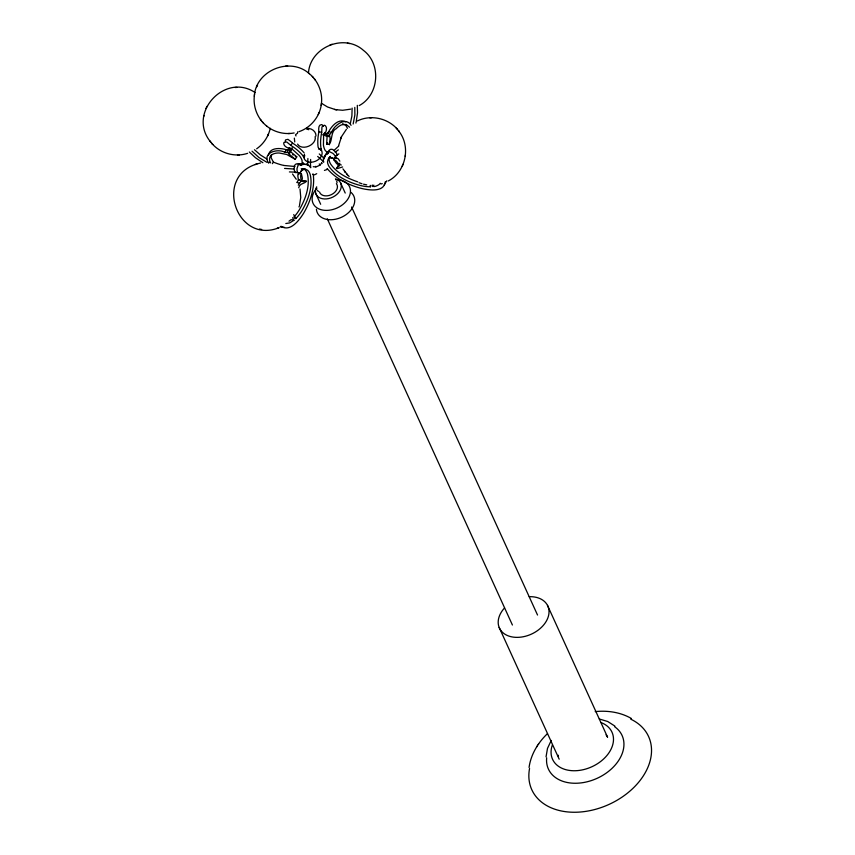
<?xml version="1.0" encoding="UTF-8"?>
<svg xmlns="http://www.w3.org/2000/svg" width="855" height="855" viewBox="0 0 855 855"><rect width="100%" height="100%" fill="white"/><g stroke="black" fill="none" stroke-linecap="round" stroke-linejoin="round"><path stroke-width="1.28" d="M255.773 164.331C213.846 178.086 237.188 244.541 279.072 227.697L278.27 227.975M299.507 205.371L300.757 197.43L300.02 188.976M359.196 105.603C379.118 94.916 381.544 63.997 363.45 50.37C344.159 32.939 309.905 47.399 308.473 73.113M349.567 127.203L346.222 124.499L341.818 124.777A25.853 13.37 -77.3 0 0 336.207 128.699C329.496 131.317 333.397 146.547 326.642 144.121L327.155 135.624M329.442 144.752C328.833 141.812 332.21 136.084 327.989 135.485M290.422 148.182L289.375 149.849L289.824 152.842A2.715 1.315 32.1 0 1 289.482 153.344L288.445 153.558L295.221 159.329L296.781 156.839L290.198 151.367M297.679 132.504L297.711 131.798M546.046 756.857L547.489 748.414L551.251 740.451M268.481 155.14C269.785 147.306 280.312 147.851 286.104 149.678M254.405 95.482C252.824 106.896 257.665 118.92 266.707 126.059M321.362 104.064C322.944 92.65 318.103 80.627 309.061 73.487M388.223 181.004C405.858 171.93 411.202 146.536 398.793 131.114M255.26 92.65C225.121 72.119 187.149 112.999 210.298 141.545M203.843 116.291L203.95 115.5M254.298 96.262C255.698 70.26 290.24 56.483 309.339 73.712M254.491 94.873L254.598 94.071M299.026 131.649C311.145 127.545 320.272 116.024 321.469 103.273M321.17 105.475L321.277 104.673M321.085 148.973A26.601 13.755 -77.3 0 1 321.737 132.343L321.94 126.957L324.248 125.236A7.642 3.954 -77.3 0 1 325.691 126.155L326.268 127.256A3.805 1.967 -77.3 0 1 326.418 129.191L326.354 129.768A5.493 2.843 -77.3 0 1 325.082 133.284L323.628 135.005L323.436 145.136A17.004 8.796 -77.3 0 0 325.274 150.533L328.096 153.077M405.249 156.369L405.441 154.969M310.632 159.447L310.483 164.064A42.846 22.155 -77.3 0 0 310.728 167.719L309.97 166.757M294.334 138.104L294.74 141.951M302.189 164.117L302.05 160.419A17.004 8.197 32.1 0 0 299.207 155.46L291.63 148.642L289.46 148.471A5.493 2.651 32.1 0 1 286.083 146.932L285.613 146.579A3.805 1.838 32.1 0 1 284.277 145.136L283.817 143.993A7.642 3.687 32.1 0 1 284.042 142.368L286.735 141.962L290.882 145.436A26.601 12.825 32.1 0 1 303.504 156.465M529.063 767.459C530.859 754.399 538.084 742.578 547.51 733.579M338.569 145.767L341.508 136.661L346.393 129.308M386.759 180.833L384.216 184.872M307.896 158.485L307.682 163.433A42.846 22.155 -77.3 0 0 307.779 165.282M356.279 121.442L357.518 112.849L357.305 105.347M270.244 128.293C268.502 136.511 263.543 143.982 256.671 148.802M355.904 123.067L356.097 122.254M350.358 123.377L351.886 116.034L352.132 108.104M353.158 124.007L354.878 114.923L354.782 107.399M327.412 142.796L326.642 144.121M298.684 187.758C299.464 183.205 304.455 183.9 306.496 181.313L303.696 180.683L303.151 181.709M304.754 155.482L304.658 155.792A42.846 20.659 32.1 0 0 304.252 157.801L303.343 156.465M299.004 206.985L299.261 206.183M271.473 154.541L271.163 157.812L273.386 162.119L272.414 163.668M299.175 179.454L298.961 180.042L302.606 181.313L306.496 181.313M301.762 180.672L302.243 179.069A2.715 1.4 -77.3 0 0 302.307 177.84L301.409 173.715L298.609 173.084C296.29 175.906 299.977 179.283 297.219 181.965M294.601 218.314L295.819 218.591A41.115 21.257 -77.3 0 0 301.858 210.864C308.142 200.123 313.101 187.085 310.205 174.538A17.004 8.796 -77.3 0 0 307.65 170.295L305.246 169.034L302.275 169.034L301.142 171.46A5.493 2.843 -77.3 0 1 299.079 173.244L298.758 173.266A3.805 1.967 -77.3 0 1 297.764 172.678L297.273 171.449A7.642 3.954 -77.3 0 1 297.016 168.627L298.288 164.641L301.174 164.94C297.968 162.568 293.65 163.551 294.216 167.997A7.642 3.954 -77.3 0 0 294.473 170.808L294.964 172.047A3.805 1.967 -77.3 0 0 295.969 172.646L296.279 172.603A5.493 2.843 -77.3 0 0 296.974 172.293M297.572 133.091L295.659 134.663A2.084 1.005 32.1 0 0 295.606 135.197L296.012 135.956M329.635 156.818L329.079 159.34A17.004 8.197 32.1 0 0 330.618 164.01C336.902 173.191 347.493 178.353 357.743 181.869M205.97 108.446L206.29 107.719M206.557 107.121L206.878 106.394M256.618 87.018L256.938 86.291M257.205 85.703L257.537 84.966M267.583 135.998L267.914 135.272M268.171 134.673L268.502 133.946M318.231 114.57L318.562 113.843M318.829 113.245L319.15 112.518M340.589 138.713L340.921 137.986M341.177 137.399L341.508 136.661M402.203 166.265L402.534 165.539M402.801 164.94L403.122 164.213M301.409 173.715C299.1 176.707 302.959 180.405 299.645 183.109L296.845 182.478M328.822 131.478C331.858 125.771 338.687 118.204 345.762 121.827M331.622 132.108C334.358 125.279 345.634 116.312 351.074 125.311M316.724 173.683L314.416 174.869A11.949 6.177 -77.3 0 1 313.251 174.473C315.025 188.014 310.354 201.695 303.589 213.29C299.165 220.28 290.262 232.389 280.974 226.265M342.62 166.96C334.401 169.343 336.752 169.76 339.852 163.23M336.357 168.585L338.922 164.908M298.245 185.193L299.474 183.333M268.919 162.92L269.314 162.3M290.882 145.436L292.442 142.945L291.865 142.315L287.964 139.333L285.602 139.889A7.642 3.687 32.1 0 0 285.388 141.503M288.445 153.558L290.005 151.068L291.042 150.854A2.715 1.315 32.1 0 0 291.384 150.352L290.999 148.385M291.63 148.642L292.207 147.712M371.027 185.856L370.45 186.785A41.115 19.825 32.1 0 1 361.024 185.653C348.968 182.564 336.432 176.964 329.068 166.501A17.004 8.197 32.1 0 1 327.518 161.83L328.074 159.308L330.5 156.326M338.815 164.887L337.33 164.117A2.715 1.315 32.1 0 1 336.389 163.316L333.899 159.864L335.459 157.373L338.131 158.72L339.852 161.178M380.272 183.269C379.524 185.279 371.113 188.485 373.838 185.097M536.716 746.8L537.186 746.094M538.18 744.577L538.629 743.914M302.542 163.711L303.29 162.717M324.366 133.722L326.236 134.139L327.893 132.931L329.656 134.652L331.473 132.375L328.673 131.745L327.262 133.775M338.74 146.034L333.974 150.491M304.786 168.841L300.757 171.235M329.848 135.913L328.929 136.533A2.715 1.4 -77.3 0 1 328.277 136.458L326.236 134.139M338.89 153.868L335.694 156.219M289.182 147.509L289.385 149.165M287.622 149.999L287.772 152.446L284.843 152.254L286.404 149.764L289.375 149.849M338.388 149.839L335.16 152.147M285.816 223.529L289.674 222.909L293.938 220.28L291.138 219.65L288.99 221.199M334.989 157.929L335.213 157.737A3.805 1.838 32.1 0 0 335.395 156.647M326.706 135.582L326.129 135.902A2.715 1.4 -77.3 0 1 325.477 135.827L323.724 133.733M324.547 132.45L325.627 132.899M313.08 173.993L312.524 174.206M357.443 120.929C371.668 113.875 390.372 118.76 399.349 131.852M330.019 44.962L330.821 44.684M331.291 44.524L332.114 44.246M256.243 164.171L260.551 163.016M276.977 228.413L277.8 228.135M254.972 164.609L257.056 163.882M247.619 153.323C235.36 157.438 220.964 153.643 212.35 144.014M380.956 183.985L382.238 183.601M350.721 109.141L342.673 110.274L335.897 109.686M332.082 157.812L328.737 158.079M294.152 132.953C284.459 134.834 274.006 132.151 266.418 125.835M296.781 156.839L295.328 156.476M295.221 159.329L286.714 154.477L279.211 152.992A25.853 12.472 32.1 0 0 272.852 154.178C269.378 155.525 268.566 160.056 270.64 162.931M284.501 227.377L280.119 226.917M301.334 180.704L303.696 180.683M595.198 711.617C607.542 710.323 620.516 712.204 631.353 718.478M295.531 172.144L289.407 171.93M295.007 166.501L283.817 165.453M293.447 168.991L284.565 168.414M286.895 66.027L287.675 66.006M285.688 66.07L286.51 66.049M235.04 87.499L235.862 87.467M236.237 87.456L237.017 87.424M369.659 117.766L370.482 117.744M370.867 117.723L371.647 117.701M289.257 133.498L290.08 133.466M288.092 133.54L288.872 133.508M237.444 154.969L238.224 154.937M238.609 154.915L239.421 154.894M306.913 128.41C311.327 127.961 316.19 131.243 315.987 135.988M339.018 166.426L337.917 166.105M306.635 129.084L308.74 129.661L306.571 127.961M366.752 184.851L363.514 184.188M599.302 718.98L607.702 721.502L614.884 726.087M347.408 43.167L348.242 43.327M348.797 43.434L349.642 43.605M321.779 103.487L327.551 106.993L335.342 109.579M259.45 229.065L260.294 229.226M260.839 229.332L261.683 229.493M334.497 109.419L336.731 109.857M342.588 123.697L345.644 125.161L347.558 128.325M341.305 164.994C337.565 165.026 337.458 160.227 333.899 159.864M323.222 126.038L322.891 125.525A7.642 3.954 -77.3 0 0 321.448 124.616C318.156 124.734 318.669 129.447 318.84 131.702L321.64 132.333M322.581 134.769L323.628 135.005M301.227 168.798L302.275 169.034M318.477 148.962L319.706 149.379A42.846 22.155 -77.3 0 1 321.587 150.416L321.213 148.856M324.419 170.412L326.706 169.632A11.949 5.761 32.1 0 0 327.144 168.553C335.908 178.941 348.765 185.161 361.729 188.506C369.242 190.195 384.002 192.525 385.284 181.805M284.544 152.169C277.351 148.268 261.951 152.821 268.502 162.878M362.018 183.761L359.036 182.703M329.912 157.256L332.403 158.132A5.493 2.651 32.1 0 0 334.989 157.94M266.974 162.375L258.905 157.48L252.011 151.196M303.482 168.766L304.85 169.664A17.004 8.796 -77.3 0 1 307.415 173.896C310.301 186.454 305.342 199.493 299.068 210.245A41.115 21.257 -77.3 0 1 293.842 217.127M266.813 158.977L260.465 154.99L254.459 149.732M262.87 162.707L255.495 157.758L249.339 152.008M319.236 153.953L322.73 157.021A42.846 20.659 32.1 0 1 324.462 158.806M317.675 156.444L321.17 159.511A42.846 20.659 32.1 0 1 323.714 162.183L323.479 161.007M292.656 154.627L293.244 155.054M325.253 156.561L324.761 156.134A11.949 6.177 -77.3 0 1 324.793 156.668M348.551 175.906L349.15 176.461M295.819 218.591L293.725 214.616M342.93 168.884L347.985 175.35M209.742 140.808L212.307 143.95M396.271 128.143L397.297 129.265M312.299 76.448L313.325 77.57M346.414 173.672L347.44 174.794M262.442 121.976L263.468 123.099M211.794 143.394L212.82 144.516M335.459 157.373L336.432 158.603M292.528 174.035L296.247 179.251M398.323 130.494L398.847 131.2M314.351 78.799L315.367 80.156M344.373 171.075L344.928 171.823M344.864 171.737L345.388 172.432M260.401 119.379L261.416 120.737M210.245 141.47L210.768 142.165M293.938 220.28L292.624 217.672M317.44 190.195L318.381 191.531M321.608 162.867L322.025 163.551M320.048 165.346L319.257 163.925M547.499 605.372L607.542 737.117M340.525 182.724L345.228 193.059M351.587 207.006L537.528 615.023M315.955 193.935L320.668 204.27M327.315 218.837L512.412 625.016M499.16 627.442L559.191 759.176M372.299 185.033L372.844 186.572M315.666 166.34L315.923 167.099M335.384 156.636L334.786 155.46A7.642 3.687 32.1 0 0 332.862 153.355L329.143 151.495L327.583 153.697C328.117 149.743 331.59 147.423 334.423 150.865A7.642 3.687 32.1 0 1 336.336 152.97L336.945 154.157A3.805 1.838 32.1 0 1 336.774 155.257L336.549 155.439A5.493 2.651 32.1 0 1 335.673 155.749M336.688 181.185L337.084 182.788M370.204 185.321L370.45 186.785M298.865 174.612L298.609 173.084M306.518 164.545L306.507 163.904A11.949 5.761 32.1 0 0 308.131 165.443M630.766 719.173A64.157 45.368 -24.5 0 1 611.133 803.422A64.157 45.368 -24.5 0 1 529.555 768.485M614.713 726.782A40.484 28.621 -24.5 0 1 597.143 778.307A40.484 28.621 -24.5 0 1 546.666 757.84M601.204 722.635A32.661 23.096 -24.5 0 1 609.177 752.464A32.661 23.096 -24.5 0 1 569.729 770.462A32.661 23.096 -24.5 0 1 552.394 744.908M335.459 178.823A13.509 9.555 -24.5 0 1 339.51 191.413A13.509 9.555 -24.5 0 1 322.367 198.713A13.509 9.555 -24.5 0 1 316.681 186.818M315.121 136.64A9.555 6.755 -24.5 0 1 308.676 146.205A9.555 6.755 -24.5 0 1 297.593 144.11M318.562 148.182A9.555 6.755 -24.5 0 1 320.785 157.074A9.555 6.755 -24.5 0 1 308.965 162.108A9.555 6.755 -24.5 0 1 304.498 154.178M321.769 162.824A6.402 4.521 -24.5 0 1 313.251 166.714M336.389 183.665A9.501 6.722 -24.5 0 1 331.484 194.598A9.501 6.722 -24.5 0 1 319.492 191.905M283.817 165.453A41.115 19.825 32.1 0 1 273.386 162.119M292.399 143.02A26.601 12.825 32.1 0 1 304.07 152.778M335.545 179.689A20.06 14.193 -24.5 0 1 349.043 197.013A20.06 14.193 -24.5 0 1 321.17 209.732A20.06 14.193 -24.5 0 1 316.916 188.196M351.02 192.407A20.06 14.193 -24.5 0 1 342.107 216.988A20.06 14.193 -24.5 0 1 316.414 209.272M529.224 596.683A26.591 18.799 -24.5 0 1 547.125 619.629A26.591 18.799 -24.5 0 1 510.189 636.494A26.591 18.799 -24.5 0 1 504.546 607.948M558.443 756.568A26.591 18.799 -24.5 0 1 558.262 755.211M606.056 734.84A26.591 18.799 -24.5 0 1 607.531 737.096M301.174 165.111A26.601 13.755 -77.3 0 1 310.055 166.554M298.374 164.481A26.601 13.755 -77.3 0 1 305.342 164.534M324.879 156.882A26.601 12.825 32.1 0 1 329.261 151.314M323.286 160.922A26.601 12.825 32.1 0 1 327.7 153.804M318.146 147.434A26.601 13.755 -77.3 0 1 318.936 131.713M308.238 129.383L307.693 129.191L308.238 129.404"/></g></svg>
